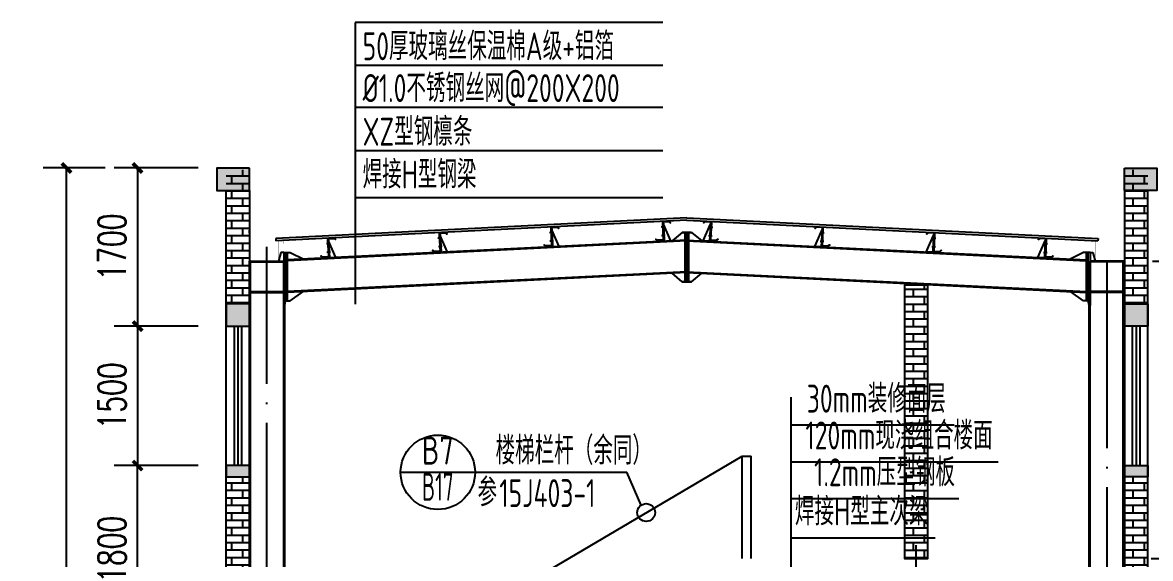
# Model space of a CAD drawing. Extents: x -89996 to 1006241, y -2176 to 440573.
# Drawn here: x 712678 to 724792, y 249292 to 255054 of the extents above; entities that cross this region are included whole.
import ezdxf
from ezdxf.enums import TextEntityAlignment as Align

# ---------------------------------------------------------------- set-up
doc = ezdxf.new("R2010")
doc.units = 0
doc.header["$LTSCALE"] = 1000
doc.header["$MEASUREMENT"] = 0
doc.linetypes.add('DOTE', pattern=[2.42, 2, -0.2, 0.02, -0.2])
for name, color, linetype in [('AXIS', 3, 'Continuous'), ('AXIS_DIM', 3, 'Continuous'), ('BOLT', 251, 'Continuous'), ('DIM_IDEN', 3, 'Continuous'), ('DOTE', 1, 'DOTE'), ('FZX', 31, 'Continuous'), ('GZ', 50, 'Continuous'), ('LT', 27, 'Continuous'), ('MC', 132, 'Continuous'), ('STQM_PL_THIN', 2, 'Continuous'), ('THIN', 7, 'Continuous'), ('粗线', 5, 'Continuous')]:
    doc.layers.add(name, color=color, linetype=linetype)
doc.styles.add('_TCH_DIM_T3', font='SIMPLEX', dxfattribs={"width": 0.705882, "bigfont": 'GBCBIG'})
doc.styles.add('TSSD_Label', font='tssdeng.shx', dxfattribs={"width": 0.7, "bigfont": 'hztxt.shx'})
doc.dimstyles.new('_TCH_ARCH&&100', dxfattribs={"dimtxt": 297.5, "dimasz": 100, "dimexe": 250, "dimexo": 300, "dimgap": 126.25, "dimtad": 1, "dimdec": 0, "dimzin": 0, "dimdsep": 46, "dimtxsty": '_TCH_DIM_T3', "dimblk": 'ARCHTICK', "dimcen": 0.09, "dimclrt": 7, "dimazin": 2, "dimtfac": 1, "dimtdec": 0, "dimtix": 1, "dimtmove": 2, "dimatfit": 3, "dimfxl": 0, "dimtolj": 1, "dimtzin": 0, "dimarcsym": 0})

# ---------------------------------------------------------------- blocks, each defined once
blk = doc.blocks.new('_ArchTick')
at = {"color": 0, "linetype": 'ByBlock', "const_width": 0.4}
blk.add_lwpolyline([(-0.5, -0.5), (0.5, 0.5)], dxfattribs=at)
blk = doc.blocks.new('*D671')
at = {"layer": 'AXIS', "color": 0, "linetype": 'ByBlock', "lineweight": -2, "transparency": 16777216}
for p, q in [((713565, 253490), (712899, 253490)), ((713149, 241490), (713149, 253490)), ((713565, 241490), (712899, 241490))]:
    blk.add_line(p, q, dxfattribs=at)
at = {"layer": 'Defpoints', "color": 0, "linetype": 'ByBlock', "transparency": 16777216}
for p in [(713149, 253490), (713865, 253490), (713865, 241490)]:
    blk.add_point(p, dxfattribs=at)
at = {"layer": 'AXIS', "color": 0, "linetype": 'ByBlock', "lineweight": -2, "transparency": 16777216, "xscale": 100, "yscale": 100, "zscale": 100}
for p, rotation in [((713149, 253490), 90), ((713149, 241490), 270)]:
    blk.add_blockref('_ArchTick', p, dxfattribs=dict(at, rotation=rotation))
at = {"layer": 'AXIS', "color": 7, "linetype": 'ByBlock', "transparency": 16777216, "insert": (712874, 247490), "char_height": 297.5, "attachment_point": 5, "rotation": 90, "style": '_TCH_DIM_T3'}
blk.add_mtext('\\A1;12000', dxfattribs=at)
blk = doc.blocks.new('*D672')
at = {"layer": 'AXIS', "color": 0, "linetype": 'ByBlock', "lineweight": -2, "transparency": 16777216}
for p, q in [((714565, 253490), (713664, 253490)), ((713914, 253490), (713914, 251790)), ((714565, 251790), (713664, 251790))]:
    blk.add_line(p, q, dxfattribs=at)
at = {"layer": 'Defpoints', "color": 0, "linetype": 'ByBlock', "transparency": 16777216}
for p in [(714865, 253490), (713914, 251790), (714865, 251790)]:
    blk.add_point(p, dxfattribs=at)
at = {"layer": 'AXIS', "color": 0, "linetype": 'ByBlock', "lineweight": -2, "transparency": 16777216, "xscale": 100, "yscale": 100, "zscale": 100}
for p, rotation in [((713914, 253490), 90), ((713914, 251790), 270)]:
    blk.add_blockref('_ArchTick', p, dxfattribs=dict(at, rotation=rotation))
at = {"layer": 'AXIS', "color": 7, "linetype": 'ByBlock', "transparency": 16777216, "insert": (713639, 252640), "char_height": 297.5, "attachment_point": 5, "rotation": 90, "style": '_TCH_DIM_T3'}
blk.add_mtext('\\A1;1700', dxfattribs=at)
blk = doc.blocks.new('*D673')
at = {"layer": 'AXIS', "color": 0, "linetype": 'ByBlock', "lineweight": -2, "transparency": 16777216}
for p, q in [((714565, 251790), (713664, 251790)), ((713914, 251790), (713914, 250290)), ((714565, 250290), (713664, 250290))]:
    blk.add_line(p, q, dxfattribs=at)
at = {"layer": 'Defpoints', "color": 0, "linetype": 'ByBlock', "transparency": 16777216}
for p in [(714865, 251790), (713914, 250290), (714865, 250290)]:
    blk.add_point(p, dxfattribs=at)
at = {"layer": 'AXIS', "color": 0, "linetype": 'ByBlock', "lineweight": -2, "transparency": 16777216, "xscale": 100, "yscale": 100, "zscale": 100}
for p, rotation in [((713914, 251790), 90), ((713914, 250290), 270)]:
    blk.add_blockref('_ArchTick', p, dxfattribs=dict(at, rotation=rotation))
at = {"layer": 'AXIS', "color": 7, "linetype": 'ByBlock', "transparency": 16777216, "insert": (713639, 251040), "char_height": 297.5, "attachment_point": 5, "rotation": 90, "style": '_TCH_DIM_T3'}
blk.add_mtext('\\A1;1500', dxfattribs=at)
blk = doc.blocks.new('4')
at = {"layer": 'LT', "color": 1, "linetype": 'Continuous'}
for p, q in [((1121054, 121886, -8), (1121014, 121884, -8)), ((1121054, 121886, -8), (1121014, 121884, -8)), ((1121058, 121794, -8), (1121019, 121792, -8)), ((1121058, 121794, -8), (1121019, 121792, -8))]:
    blk.add_line(p, q, dxfattribs=at)
at = {"layer": 'LT', "elevation": -8}
blk.add_lwpolyline([(1121032, 121929, -0.414214), (1121041, 121940), (1121097, 121943), (1121111, 121930), (1121113, 121932), (1121098, 121946), (1121038, 121943, 0.414214), (1121028, 121932), (1121037, 121755, -0.414214), (1121028, 121745), (1120972, 121742), (1120958, 121755), (1120956, 121753), (1120971, 121739), (1121031, 121742, 0.414214), (1121040, 121753), (1121032, 121929)], format="xyb", dxfattribs=at)
at = {"layer": 'LT', "elevation": -4}
for points in [[(1121032, 121924), (1121038, 121925), (1121047, 121733), (1121041, 121733)], [(1121038, 121915), (1121047, 121733), (1121117, 121736)]]:
    blk.add_lwpolyline(points, close=True, dxfattribs=at)
at = {"layer": 'LT', "color": 1, "linetype": 'Continuous'}
for points in [[(1121031, 121872, -8), (1121030, 121897, -8), (1121040, 121873, -8), (1121039, 121897, -8)], [(1121031, 121872, -8), (1121030, 121897, -8), (1121040, 121873, -8), (1121039, 121897, -8)], [(1121035, 121805, -8), (1121036, 121781, -8), (1121044, 121806, -8), (1121045, 121781, -8)], [(1121035, 121805, -8), (1121036, 121781, -8), (1121044, 121806, -8), (1121045, 121781, -8)]]:
    blk.add_solid(points, dxfattribs=at)
blk = doc.blocks.new('*D2433')
at = {"layer": 'AXIS', "color": 0, "linetype": 'ByBlock', "lineweight": -2, "transparency": 16777216}
for p, q in [((714565, 250290), (713664, 250290)), ((713914, 248490), (713914, 250290)), ((714565, 248490), (713664, 248490))]:
    blk.add_line(p, q, dxfattribs=at)
at = {"layer": 'Defpoints', "color": 0, "linetype": 'ByBlock', "transparency": 16777216}
for p in [(713914, 250290), (714865, 250290), (714865, 248490)]:
    blk.add_point(p, dxfattribs=at)
at = {"layer": 'AXIS', "color": 0, "linetype": 'ByBlock', "lineweight": -2, "transparency": 16777216, "xscale": 100, "yscale": 100, "zscale": 100}
for p, rotation in [((713914, 250290), 90), ((713914, 248490), 270)]:
    blk.add_blockref('_ArchTick', p, dxfattribs=dict(at, rotation=rotation))
at = {"layer": 'AXIS', "color": 7, "linetype": 'ByBlock', "transparency": 16777216, "insert": (713639, 249390), "char_height": 297.5, "attachment_point": 5, "rotation": 90, "style": '_TCH_DIM_T3'}
blk.add_mtext('\\A1;1800', dxfattribs=at)
blk = doc.blocks.new('*D2439')
at = {"layer": 'AXIS', "color": 0, "linetype": 'ByBlock', "lineweight": -2, "transparency": 16777216}
for p, q in [((724800, 249290), (727137, 249290)), ((726887, 245990), (726887, 249290)), ((724989, 245990), (727137, 245990))]:
    blk.add_line(p, q, dxfattribs=at)
at = {"layer": 'Defpoints', "color": 0, "linetype": 'ByBlock', "transparency": 16777216}
for p in [(724500, 249290, -4), (726887, 249290), (724689, 245990, -6)]:
    blk.add_point(p, dxfattribs=at)
at = {"layer": 'AXIS', "color": 0, "linetype": 'ByBlock', "lineweight": -2, "transparency": 16777216, "xscale": 100, "yscale": 100, "zscale": 100}
for p, rotation in [((726887, 249290), 90), ((726887, 245990), 270)]:
    blk.add_blockref('_ArchTick', p, dxfattribs=dict(at, rotation=rotation))
at = {"layer": 'AXIS', "color": 7, "linetype": 'ByBlock', "transparency": 16777216, "insert": (726612, 247640), "char_height": 297.5, "attachment_point": 5, "rotation": 90, "style": '_TCH_DIM_T3'}
blk.add_mtext('\\A1;3300', dxfattribs=at)
blk = doc.blocks.new('*D2440')
at = {"layer": 'AXIS', "color": 0, "linetype": 'ByBlock', "lineweight": -2, "transparency": 16777216}
for p, q in [((724812, 252490), (727137, 252490)), ((726887, 249290), (726887, 252490)), ((724800, 249290), (727137, 249290))]:
    blk.add_line(p, q, dxfattribs=at)
at = {"layer": 'Defpoints', "color": 0, "linetype": 'ByBlock', "transparency": 16777216}
for p in [(724512, 252490, -4), (726887, 252490), (724500, 249290, -4)]:
    blk.add_point(p, dxfattribs=at)
at = {"layer": 'AXIS', "color": 0, "linetype": 'ByBlock', "lineweight": -2, "transparency": 16777216, "xscale": 100, "yscale": 100, "zscale": 100}
for p, rotation in [((726887, 252490), 90), ((726887, 249290), 270)]:
    blk.add_blockref('_ArchTick', p, dxfattribs=dict(at, rotation=rotation))
at = {"layer": 'AXIS', "color": 7, "linetype": 'ByBlock', "transparency": 16777216, "insert": (726612, 250890), "char_height": 297.5, "attachment_point": 5, "rotation": 90, "style": '_TCH_DIM_T3'}
blk.add_mtext('\\A1;3200', dxfattribs=at)

msp = doc.modelspace()

# ---------------------------------------------------------------- hatches: boundary and pattern name
at = {"layer": 'BOLT'}
h = msp.add_hatch(color=256, dxfattribs=at)
h.dxf.hatch_style = 1
h.paths.add_polyline_path([(714765.06, 253489.77), (715115.06, 253489.77), (715115.06, 253249.77), (714765.06, 253249.77)])
h = msp.add_hatch(dxfattribs=at)
h.set_pattern_fill('AR-BRSTD', color=256, scale=100)
h.set_pattern_definition([(0, (110115.33, -241931.88), (0, 80.138549), []), (90, (110115.33, -241931.88), (-120.1928, 80.138549), [80.13855, -80.13854])])
h.paths.add_polyline_path([(714865.06, 253469.69), (715115.06, 253469.69), (715115.06, 252029.77), (714865.06, 252029.77)])
h = msp.add_hatch(color=256, dxfattribs=at)
h.dxf.hatch_style = 1
h.paths.add_polyline_path([(724861.94, 253489.77), (724511.94, 253489.77), (724511.94, 253249.77), (724861.94, 253249.77)])
h = msp.add_hatch(dxfattribs=at)
h.set_pattern_fill('AR-BRSTD', color=256, scale=100)
h.set_pattern_definition([(0, (110302.21, -241931.88), (0, 80.138549), []), (90, (110302.21, -241931.88), (-120.1928, 80.138549), [80.13855, -80.13854])])
h.paths.add_polyline_path([(724761.94, 253469.69), (724511.94, 253469.69), (724511.94, 252029.77), (724761.94, 252029.77)])
h = msp.add_hatch(dxfattribs=at)
h.set_pattern_fill('AR-BRSTD', color=256, scale=100)
h.set_pattern_definition([(0, (107940.33, -244671.88), (0, 80.138549), []), (90, (107940.33, -244671.88), (-120.1928, 80.138549), [80.13855, -80.13854])])
h.paths.add_polyline_path([(722400.06, 252230.2), (722150.06, 252230.2), (722150.06, 249289.77), (722400.06, 249289.77)])
h = msp.add_hatch(color=256, dxfattribs=at)
h.dxf.hatch_style = 1
h.paths.add_polyline_path([(714865.06, 252029.77), (715115.06, 252029.77), (715115.06, 251789.77), (714865.06, 251789.77)])
h = msp.add_hatch(color=256, dxfattribs=at)
h.dxf.hatch_style = 1
h.paths.add_polyline_path([(724761.94, 252029.77), (724511.94, 252029.77), (724511.94, 251789.77), (724761.94, 251789.77)])
h = msp.add_hatch(color=256, dxfattribs=at)
h.dxf.hatch_style = 1
h.paths.add_polyline_path([(714865.06, 250289.77), (715115.06, 250289.77), (715115.06, 250169.77), (714865.06, 250169.77)])
h = msp.add_hatch(color=256, dxfattribs=at)
h.dxf.hatch_style = 1
h.paths.add_polyline_path([(724761.94, 250289.77), (724511.94, 250289.77), (724511.94, 250169.77), (724761.94, 250169.77)])
h = msp.add_hatch(dxfattribs=at)
h.set_pattern_fill('AR-BRSTD', color=256, scale=100)
h.set_pattern_definition([(0, (110115.33, -245231.88), (0, 80.138549), []), (90, (110115.33, -245231.88), (-120.1928, 80.138549), [80.13855, -80.13854])])
h.paths.add_polyline_path([(714865.06, 250169.77), (715115.06, 250169.77), (715115.06, 248729.77), (714865.06, 248729.77)])
h = msp.add_hatch(dxfattribs=at)
h.set_pattern_fill('AR-BRSTD', color=256, scale=100)
h.set_pattern_definition([(0, (110302.21, -245231.88), (0, 80.138549), []), (90, (110302.21, -245231.88), (-120.1928, 80.138549), [80.13855, -80.13854])])
h.paths.add_polyline_path([(724761.94, 250169.77), (724511.94, 250169.77), (724511.94, 248729.77), (724761.94, 248729.77)])

# ---------------------------------------------------------------- linework, layer by layer
at = {"layer": 'AXIS', "linetype": 'ByBlock'}
for p, q in [((716251.05, 255053.9, -1.74), (716251.05, 252027.01, -1.74)), ((719555.09, 255053.9, -1.74), (716251.05, 255053.9, -1.74)), ((719555.09, 254592.14, -1.74), (716251.05, 254592.14, -1.74)), ((719555.09, 254142.15, -1.74), (716251.05, 254142.15, -1.74)), ((719555.09, 253672.86, -1.74), (716251.05, 253672.86, -1.74)), ((719555.09, 253170.85, -1.74), (716251.05, 253170.85, -1.74))]:
    msp.add_line(p, q, dxfattribs=at)
at = {"layer": 'AXIS_DIM'}
for p, q in [((720930.57, 251027.76, -1.74), (720930.57, 248664.69, -1.74)), ((720930.57, 250727.45, -1.74), (722683.01, 250727.45, -1.74)), ((720930.57, 250331.66, -1.74), (723154.42, 250331.66, -1.74)), ((720930.57, 249935.88, -1.74), (722734.75, 249935.88, -1.74)), ((720930.57, 249513.4, -1.74), (722478.33, 249513.4, -1.74))]:
    msp.add_line(p, q, dxfattribs=at)
at = {"layer": 'AXIS_DIM', "const_width": 3, "elevation": -3.98}
for points in [[(715105.7, 252822.28), (715105.7, 252789.87), (715119.23, 252789.87), (715119.23, 252489.87), (715427.66, 252489.77), (715427.66, 252705.19), (715477.66, 252705.19), (715477.66, 252675.19)], [(724521.31, 252822.28), (724521.31, 252789.87), (724507.78, 252789.87), (724507.78, 252489.87), (724199.34, 252489.77), (724199.34, 252705.19), (724149.34, 252705.19), (724149.34, 252675.19)]]:
    msp.add_lwpolyline(points, dxfattribs=at)
at = {"layer": 'DIM_IDEN'}
for p, q in [((716738.51, 250218.19, -3.98), (717538.31, 250218.19, -3.98)), ((717538.31, 250218.19, -3.98), (719169.02, 250218.19, -3.98)), ((719322.23, 249864.79, -3.98), (719169.02, 250218.19, -3.98))]:
    msp.add_line(p, q, dxfattribs=at)
for centre, radius in [((717138.41, 250218.19, -3.98), 399.9), ((719376.03, 249785.23, -3.98), 96.04)]:
    msp.add_circle(centre, radius, dxfattribs=at)
at = {"layer": 'DOTE'}
for p, q in [((715301.94, 241489.77, -3.98), (715301.94, 252643.24, -3.98)), ((724325.06, 240798.38, -3.98), (724325.06, 252643.24, -3.98)), ((722275.06, 241235.35, -3.98), (722275.06, 249436.44, -3.98))]:
    msp.add_line(p, q, dxfattribs=at)
at = {"layer": 'FZX'}
for points, elevation in [([(715115.06, 253489.77), (714765.06, 253489.77), (714765.06, 253249.77), (715115.06, 253249.77)], -3.98), ([(724511.94, 253489.77), (724861.94, 253489.77), (724861.94, 253249.77), (724511.94, 253249.77)], -3.98), ([(714865.06, 253249.77), (715115.06, 253249.77), (715115.06, 248729.77), (714865.06, 248729.77)], -3.98), ([(724761.94, 253249.77), (724511.94, 253249.77), (724511.94, 248729.77), (724761.94, 248729.77)], -3.98), ([(722400.06, 252230.2), (722150.06, 252230.2), (722150.06, 249289.77), (722400.06, 249289.77)], -4.13), ([(715115.06, 252029.77), (714865.06, 252029.77), (714865.06, 251789.77), (715115.06, 251789.77)], -3.98), ([(724511.94, 252029.77), (724761.94, 252029.77), (724761.94, 251789.77), (724511.94, 251789.77)], -3.98), ([(715115.06, 250289.77), (714865.06, 250289.77), (714865.06, 250169.77), (715115.06, 250169.77)], -3.98), ([(724511.94, 250289.77), (724761.94, 250289.77), (724761.94, 250169.77), (724511.94, 250169.77)], -3.98)]:
    msp.add_lwpolyline(points, close=True, dxfattribs=dict(at, elevation=elevation))
at = {"layer": 'GZ'}
for p, q in [((715453.06, 252579.77, -3.98), (715427.66, 252489.77, -3.98)), ((715483.06, 252579.77, -3.98), (715453.06, 252579.77, -3.98)), ((715483.06, 252579.77, -3.98), (715523.06, 252579.77, -3.98)), ((715503.06, 252062.26, -3.98), (715503.06, 252579.77, -3.98)), ((715523.06, 252062.26, -3.98), (715523.06, 252579.77, -3.98)), ((715523.06, 252579.77, -3.98), (715553.06, 252579.77, -3.98)), ((715553.06, 252579.77, -3.98), (715697.89, 252509.51, -3.98)), ((724073.94, 252579.77, -3.98), (723929.11, 252509.51, -3.98)), ((724103.94, 252579.77, -3.98), (724073.94, 252579.77, -3.98)), ((724143.94, 252579.77, -3.98), (724103.94, 252579.77, -3.98)), ((724103.94, 252062.26, -3.98), (724103.94, 252579.77, -3.98)), ((724123.94, 252062.26, -3.98), (724123.94, 252579.77, -3.98)), ((724143.94, 252579.77, -3.98), (724173.94, 252579.77, -3.98)), ((724173.94, 252579.77, -3.98), (724199.34, 252489.77, -3.98)), ((715115.06, 252489.77, -3.98), (715483.06, 252489.77, -3.98)), ((715115.06, 241509.77, -3.98), (715115.06, 252489.77, -3.98)), ((715115.06, 252479.77, -3.98), (715483.06, 252479.77, -3.98)), ((715127.06, 241509.77, -3.98), (715127.06, 252479.77, -3.98)), ((715483.06, 241509.77, -3.98), (715483.06, 252489.77, -3.98)), ((724143.94, 241509.77, -3.98), (724143.94, 252489.77, -3.98)), ((724511.94, 252489.77, -3.98), (724143.94, 252489.77, -3.98)), ((724511.94, 252479.77, -3.98), (724143.94, 252479.77, -3.98)), ((724499.94, 241509.77, -3.98), (724499.94, 252479.77, -3.98)), ((724511.94, 241509.77, -3.98), (724511.94, 252489.77, -3.98)), ((715115.06, 252160.67, -3.98), (715483.06, 252160.67, -3.98)), ((715115.06, 252150.67, -3.98), (715483.06, 252150.67, -3.98)), ((715553.06, 252062.26, -3.98), (715689.86, 252159.11, -3.98)), ((724073.94, 252062.26, -3.98), (723937.15, 252159.11, -3.98)), ((724511.94, 252160.67, -3.98), (724143.94, 252160.67, -3.98)), ((724511.94, 252150.67, -3.98), (724143.94, 252150.67, -3.98)), ((715483.06, 252012.26, -3.98), (715495.06, 252012.26, -3.98)), ((715495.06, 252012.26, -3.98), (715503.06, 252062.26, -3.98)), ((715495.06, 241509.77, -3.98), (715495.06, 252012.26, -3.98)), ((715503.06, 252062.26, -3.98), (715523.06, 252062.26, -3.98)), ((715523.06, 252062.26, -3.98), (715553.06, 252062.26, -3.98)), ((724103.94, 252062.26, -3.98), (724073.94, 252062.26, -3.98)), ((724123.94, 252062.26, -3.98), (724103.94, 252062.26, -3.98)), ((724131.94, 252012.26, -3.98), (724123.94, 252062.26, -3.98)), ((724131.94, 241509.77, -3.98), (724131.94, 252012.26, -3.98)), ((724143.94, 252012.26, -3.98), (724131.94, 252012.26, -3.98))]:
    msp.add_line(p, q, dxfattribs=at)
at = {"layer": 'MC'}
for p, q in [((719813.5, 252952.48, -3.98), (715397.44, 252731.68, -3.98)), ((719813.5, 252927.45, -3.98), (715398.69, 252706.71, -3.98)), ((719813.5, 252952.48, -3.98), (724229.56, 252731.68, -3.98)), ((719813.5, 252927.45, -3.98), (724228.32, 252706.71, -3.98)), ((715397.44, 252731.68, -3.98), (715398.69, 252706.71, -3.98)), ((719813.5, 252715.29, -3.98), (715523.06, 252500.77, -3.98)), ((719813.5, 252705.29, -3.98), (715523.06, 252490.77, -3.98)), ((719763.5, 252796.99, -3.98), (719653.5, 252706.99, -3.98)), ((719763.5, 252796.99, -3.98), (719863.5, 252796.99, -3.98)), ((719863.5, 252796.99, -3.98), (719763.5, 252796.99, -3.98)), ((719793.5, 252267.42, -3.98), (719793.5, 252796.99, -3.98)), ((719813.5, 252267.42, -3.98), (719813.5, 252796.99, -3.98)), ((719813.5, 252715.29, -3.98), (724103.94, 252500.77, -3.98)), ((719813.5, 252705.29, -3.98), (724103.94, 252490.77, -3.98)), ((719833.5, 252267.42, -3.98), (719833.5, 252796.99, -3.98)), ((719863.5, 252796.99, -3.98), (719973.5, 252706.99, -3.98)), ((724229.56, 252731.68, -3.98), (724228.32, 252706.71, -3.98)), ((719813.5, 252375.29, -3.98), (715523.06, 252160.77, -3.98)), ((719813.5, 252365.29, -3.98), (715523.06, 252150.77, -3.98)), ((719763.5, 252267.42, -3.98), (719653.5, 252357.42, -3.98)), ((719813.5, 252375.29, -3.98), (724103.94, 252160.77, -3.98)), ((719813.5, 252365.29, -3.98), (724103.94, 252150.77, -3.98)), ((719863.5, 252267.42, -3.98), (719973.5, 252357.42, -3.98)), ((719763.5, 252267.42, -3.98), (719863.5, 252267.42, -3.98)), ((719863.5, 252267.42, -3.98), (719763.5, 252267.42, -3.98)), ((714950.06, 251789.77, -3.98), (714950.06, 250288.53, -3.98)), ((714990.06, 251789.77, -3.98), (714990.06, 250288.53, -3.98)), ((715030.06, 251789.77, -3.98), (715030.06, 250288.53, -3.98)), ((724596.94, 251789.77, -3.98), (724596.94, 250288.53, -3.98)), ((724636.94, 251789.77, -3.98), (724636.94, 250288.53, -3.98)), ((724676.94, 251789.77, -3.98), (724676.94, 250288.53, -3.98))]:
    msp.add_line(p, q, dxfattribs=at)
at = {"layer": 'STQM_PL_THIN', "linetype": 'ByBlock'}
for p, q in [((715483.06, 252579.77, -3.98), (715483.06, 252012.26, -3.98)), ((724143.94, 252579.77, -3.98), (724143.94, 252012.26, -3.98))]:
    msp.add_line(p, q, dxfattribs=at)
at = {"layer": '粗线'}
for p, q in [((717885.06, 248904.38, -3.98), (720405.06, 250393.18, -3.98)), ((720405.06, 249292.77, -3.98), (720405.06, 250393.18, -3.98)), ((720405.06, 250393.18, -3.98), (720505.06, 250393.18, -3.98)), ((720505.06, 249292.77, -3.98), (720505.06, 250393.18, -3.98))]:
    msp.add_line(p, q, dxfattribs=at)

# ---------------------------------------------------------------- block references
at = {"extrusion": (0.000390955, 1.93016e-05, 1), "rotation": 359.9280376253071}
for p in [(-402828.2, 132318.37, 286.21), (-401629.69, 132378.29, 286.68), (-405225.2, 132198.52, 285.27), (-404026.7, 132258.44, 285.74)]:
    msp.add_blockref('4', p, dxfattribs=at)
at = {"extrusion": (-0.000390955, 1.93016e-05, 1), "xscale": -1, "rotation": 0.07196237469288214}
for p in [(1841256.59, 132378.3, -276.15), (1842455.09, 132318.38, -276.62), (1843653.59, 132258.45, -277.09), (1844852.1, 132198.53, -277.56)]:
    msp.add_blockref('4', p, dxfattribs=at)

# ---------------------------------------------------------------- texts
at = {"layer": 'THIN', "style": 'TSSD_Label', "width": 0.7}
for s, p in [('50厚玻璃丝保温棉A级+铝箔', (716330.75, 254648.92, -1.74)), ('%%C1.0不锈钢丝网@200X200', (716330.75, 254198.94, -1.74)), ('XZ型钢檩条', (716330.75, 253729.65, -1.74)), ('焊接H型钢梁', (716330.75, 253269.78, -1.74)), ('楼梯栏杆（余同）', (717758.21, 250302.17, -3.98)), ('参', (717565.01, 249853.36, -3.98)), ('15J403-1', (717798.33, 249844.13, -3.98))]:
    msp.add_text(s, height=300, dxfattribs=at).set_placement(p)
for s, p in [('30mm装修面层', (722595.36, 250769.78, -1.74)), ('120mm现浇组合楼面', (723096.99, 250373.99, -1.74)), ('1.2mm压型钢板', (722691.81, 249978.2, -1.74)), ('焊接H型主次梁', (722407.39, 249557.74, -1.74))]:
    msp.add_text(s, height=300, dxfattribs=at).set_placement(p, align=Align.BOTTOM_RIGHT)
at = {"layer": 'THIN', "style": 'TSSD_Label'}
for s, width, p, p2 in [('B7', 0.843965, (716968, 250301.48, -3.98), (717308.83, 250301.48, -3.98)), ('B17', 0.575883, (716968.97, 249911.78, -3.98), (717307.86, 249911.78, -3.98))]:
    msp.add_text(s, height=300, dxfattribs=dict(at, width=width)).set_placement(p, p2, align=Align.FIT)

# ---------------------------------------------------------------- dimensions: what is measured, and where the dimension line sits
at = {"layer": 'AXIS', "linetype": 'ByBlock'}
for p1, p2, distance, picture, middle in [((713865.06, 241489.77, -3.98), (713865.06, 253489.77, -3.98), 716.49, '*D671', (712873.57, 247489.77, -3.98)), ((714865.06, 253489.77, -3.98), (714865.06, 251789.77, -3.98), -951.08, '*D672', (713638.99, 252639.77, -3.98)), ((714865.06, 251789.77, -3.98), (714865.06, 250289.77, -3.98), -951.08, '*D673', (713638.99, 251039.77, -3.98)), ((714865.06, 248489.77, -3.98), (714865.06, 250289.77, -3.98), 951.08, '*D2433', (713638.99, 249389.77, -3.98))]:
    dim = msp.add_aligned_dim(p1=p1, p2=p2, distance=distance, dimstyle='_TCH_ARCH&&100', dxfattribs=at)
    dim.commit()
    dim.dimension.update_dxf_attribs({"geometry": picture, "text_midpoint": middle})
for base, p1, p2, picture, middle in [((726886.64, 252489.77), (724499.94, 249289.77, -3.98), (724511.94, 252489.77, -3.98), '*D2440', (726611.64, 250889.77)), ((726886.64, 249289.77), (724688.74, 245989.77, -6.42), (724499.94, 249289.77, -3.98), '*D2439', (726611.64, 247639.77))]:
    dim = msp.add_linear_dim(base=base, p1=p1, p2=p2, angle=90, dimstyle='_TCH_ARCH&&100', dxfattribs=at)
    dim.commit()
    dim.dimension.update_dxf_attribs({"geometry": picture, "text_midpoint": middle})

doc.saveas('drawing.dxf')
